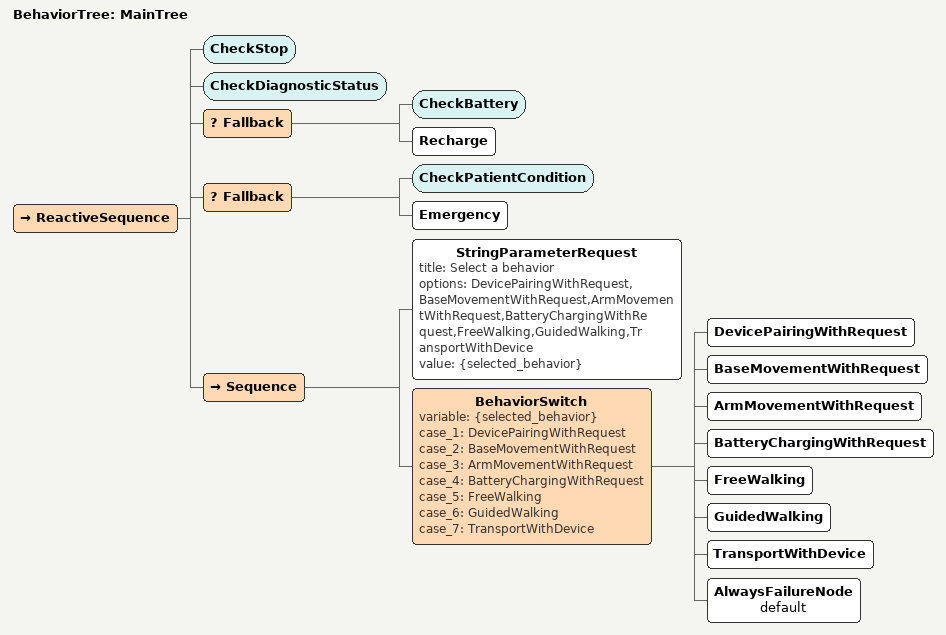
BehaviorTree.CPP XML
<root main_tree_to_execute = "MainTree" >

    <include path="FreeWalking.xml"/>
    <include path="Emergency.xml"/>
    <include path="GuidedWalking.xml"/>
    <include path="Recharge.xml"/>
    <include path="TransportWithDevice.xml"/>

    <include path="BaseMovementWithRequest.xml"/>
    <include path="ArmMovementWithRequest.xml"/>
    <include path="BatteryChargingWithRequest.xml"/>
    <include path="DevicePairingWithRequest.xml"/>

    <BehaviorTree ID="MainTree">
        <ReactiveSequence>
            <CheckStop/>
            <CheckDiagnosticStatus/>
            <Fallback>
                <CheckBattery/>
                <Recharge/>
            </Fallback>
            <Fallback>
                <CheckPatientCondition/>
                <Emergency/>
            </Fallback>
            <Sequence>
                <StringParameterRequest title="Select a behavior"
                                       options="DevicePairingWithRequest,BaseMovementWithRequest,ArmMovementWithRequest,BatteryChargingWithRequest,FreeWalking,GuidedWalking,TransportWithDevice"
                                       value="{selected_behavior}"/>
                <BehaviorSwitch variable="{selected_behavior}" case_1="DevicePairingWithRequest" case_2="BaseMovementWithRequest" case_3="ArmMovementWithRequest" case_4="BatteryChargingWithRequest" case_5="FreeWalking" case_6="GuidedWalking" case_7="TransportWithDevice">
                    <DevicePairingWithRequest/>
                    <BaseMovementWithRequest/>
                    <ArmMovementWithRequest/>
                    <BatteryChargingWithRequest/>
                    <FreeWalking/>
                    <GuidedWalking/>
                    <TransportWithDevice/>
                    <AlwaysFailureNode name="default"/>
                </BehaviorSwitch>
            </Sequence>
        </ReactiveSequence>
    </BehaviorTree>

 </root>
